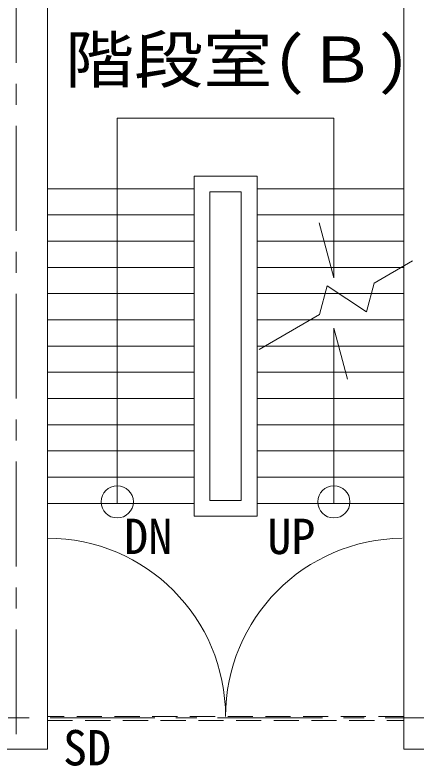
# Model space of a CAD drawing. Units: millimetres at full size, sheet at 1:200; details may follow other scales. Extents: x -55340 to 55340, y -38040 to 38040.
# Drawn here: x 6082 to 9910, y -11726 to -4567 of the extents above; entities that cross this region are included whole.
import ezdxf
from ezdxf.enums import TextEntityAlignment as Align

# ---------------------------------------------------------------- set-up
doc = ezdxf.new("R2010")
doc.units = ezdxf.units.MM
doc.header["$LTSCALE"] = 200
doc.linetypes.add('CHAIN1', pattern=[8, 5, -1, 1, -1])
doc.linetypes.add('DASHED1', pattern=[1.8, 1.2, -0.6])
for name, color, linetype, lineweight in [('0-1_通り芯', 3, 'Continuous', 18), ('0-2_躯体', 3, 'Continuous', 18), ('0-4_仕上', 7, 'Continuous', 18), ('0-6_建具(内部)', 3, 'Continuous', 18), ('0-B_文字', 4, 'Continuous', 9), ('0-F_予備', 4, 'Continuous', 9)]:
    doc.layers.add(name, color=color, linetype=linetype, lineweight=lineweight)
doc.styles.add('ＭＳ ゴシック', font='')
doc.styles.get('ＭＳ ゴシック').set_extended_font_data('MS Gothic')

msp = doc.modelspace()

# ---------------------------------------------------------------- linework, layer by layer
at = {"layer": '0-1_通り芯', "color": 4, "linetype": 'CHAIN1', "lineweight": 9}
for p, q in [((6091.9, -2424.1), (6091.9, -11567)), ((39416, -11267), (-49340.7, -11267))]:
    msp.add_line(p, q, dxfattribs=at)
at = {"layer": '0-2_躯体'}
for p, q in [((6391.9, -4342), (6391.9, -11567)), ((9791.9, -4342), (9791.9, -11567)), ((6391.9, -11567), (5791.9, -11567))]:
    msp.add_line(p, q, dxfattribs=at)
msp.add_lwpolyline([(11481.9, -11342), (10391.9, -11342), (10391.9, -11567), (9791.9, -11567)], dxfattribs=at)
at = {"layer": '0-4_仕上'}
for p, q in [((8391.9, -6102), (7791.9, -6102)), ((7791.9, -9343.6), (7791.9, -6102)), ((8391.9, -6102), (8391.9, -9343.6)), ((8241.9, -6252), (7941.9, -6252)), ((7941.9, -9193.6), (7941.9, -6252)), ((8241.9, -6252), (8241.9, -9193.6)), ((7941.9, -9193.6), (8241.9, -9193.6)), ((8391.9, -9343.6), (7791.9, -9343.6))]:
    msp.add_line(p, q, dxfattribs=at)
at = {"layer": '0-6_建具(内部)', "linetype": 'DASHED1'}
msp.add_lwpolyline([(9791.9, -11255.3), (6391.9, -11255.3), (6391.9, -11293), (9791.9, -11293)], close=True, dxfattribs=at)
at = {"layer": '0-6_建具(内部)'}
for centre, start, end in [((6391.9, -11255.3), 0, 90), ((9791.9, -11255.3), 90.53461, 180)]:
    msp.add_arc(centre, 1700, start, end, dxfattribs=at)
at = {"layer": '0-B_文字'}
for p, q in [((7057.9, -5551.5), (7057.9, -9222.8)), ((7057.9, -5551.5), (9125.9, -5551.5)), ((9125.9, -7071.5), (9125.9, -5551.5)), ((8985.3, -6546.9), (9125.9, -7071.5)), ((9509.7, -7123.3), (9877.3, -6911.9)), ((8411, -7755), (8989.5, -7422.4)), ((9125.9, -7551.8), (9256.3, -8038.6)), ((9125.9, -9222.8), (9125.9, -7551.8))]:
    msp.add_line(p, q, dxfattribs=at)
msp.add_lwpolyline([(8989.5, -7422.4), (9063.2, -7149.3), (9436, -7396.4), (9509.7, -7123.3)], dxfattribs=at)
for centre in [(7057.9, -9208.1), (9125.9, -9208.1)]:
    msp.add_circle(centre, 153.6, dxfattribs=at)
at = {"layer": '0-F_予備'}
for p, q in [((6391.9, -6222.8), (7791.9, -6222.8)), ((8391.9, -6222.8), (9791.9, -6222.8)), ((6391.9, -6472.8), (7791.9, -6472.8)), ((8391.9, -6472.8), (9791.9, -6472.8)), ((6391.9, -6722.8), (7791.9, -6722.8)), ((8391.9, -6722.8), (9791.9, -6722.8)), ((6391.9, -6972.8), (7791.9, -6972.8)), ((8391.9, -6972.8), (9791.9, -6972.8)), ((6391.9, -7222.8), (7791.9, -7222.8)), ((8391.9, -7222.8), (9791.9, -7222.8)), ((6391.9, -7472.8), (7791.9, -7472.8)), ((8391.9, -7472.8), (9791.9, -7472.8)), ((6391.9, -7722.8), (7791.9, -7722.8)), ((8391.9, -7722.8), (9791.9, -7722.8)), ((6391.9, -7972.8), (7791.9, -7972.8)), ((8391.9, -7972.8), (9791.9, -7972.8)), ((6391.9, -8222.8), (7791.9, -8222.8)), ((8391.9, -8222.8), (9791.9, -8222.8)), ((6391.9, -8472.8), (7791.9, -8472.8)), ((8391.9, -8472.8), (9791.9, -8472.8)), ((6391.9, -8722.8), (7791.9, -8722.8)), ((8391.9, -8722.8), (9791.9, -8722.8)), ((6391.9, -8972.8), (7791.9, -8972.8)), ((8391.9, -8972.8), (9791.9, -8972.8))]:
    msp.add_line(p, q, dxfattribs=at)
for points in [[(6391.9, -9222.8), (7106.7, -9222.8), (7791.9, -9222.8)], [(8391.9, -9222.8), (8869.5, -9222.8), (9791.9, -9222.8)]]:
    msp.add_lwpolyline(points, dxfattribs=at)

# ---------------------------------------------------------------- texts
at = {"layer": '0-B_文字', "color": 2, "style": 'ＭＳ ゴシック', "width": 1.1}
msp.add_text('階段室(Ｂ)', height=439.9, dxfattribs=at).set_placement((6558, -5343.7), align=Align.BOTTOM_LEFT)
at = {"layer": '0-B_文字', "color": 2, "style": 'ＭＳ ゴシック'}
for s, p in [('DN', (7124, -9806.8)), ('UP', (8490.1, -9806.8)), ('SD', (6540.4, -11821.7))]:
    msp.add_text(s, height=337.2, dxfattribs=at).set_placement(p, align=Align.BOTTOM_LEFT)

doc.saveas('drawing.dxf')
